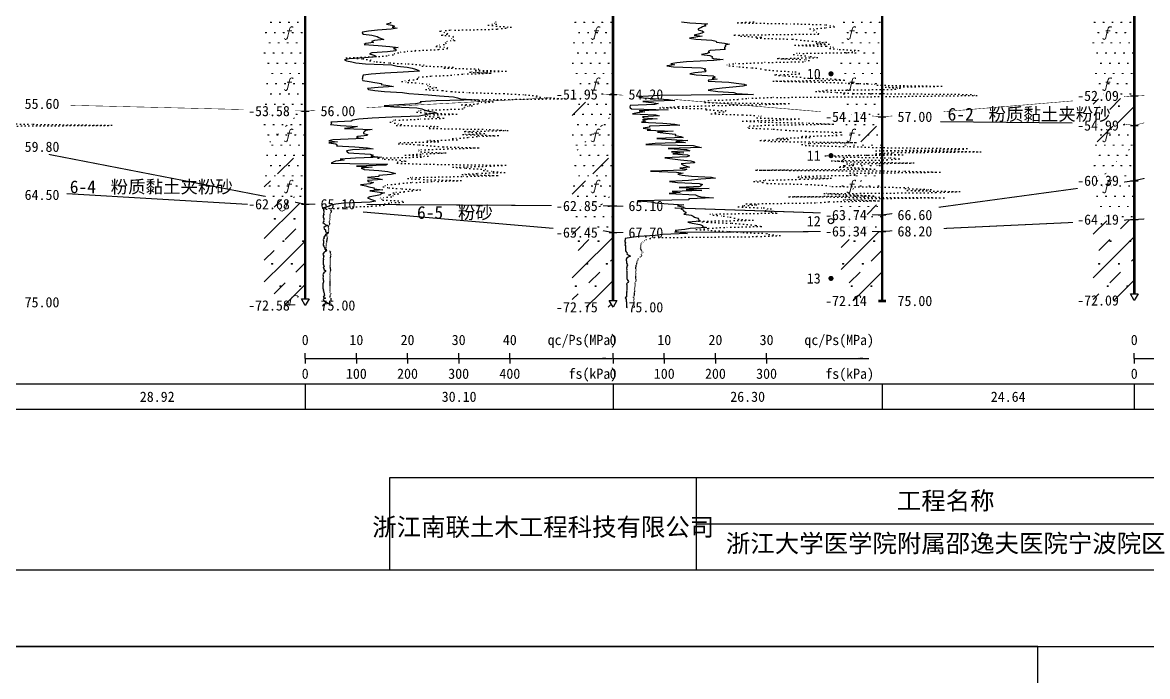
# Model space of a CAD drawing. Extents: x -37 to 3540, y -1485 to 297.
# Drawn here: x 2819.5 to 3039.4, y -896.9 to -769 of the extents above; entities that cross this region are included whole.
import ezdxf
from ezdxf.enums import TextEntityAlignment as Align

# ---------------------------------------------------------------- set-up
doc = ezdxf.new("R2010")
doc.units = 0
doc.linetypes.add('DOT', pattern=[6.35, 0, -6.35])
doc.layers.get('0').update_dxf_attribs({"linetype": 'CONTINUOUS'})
for name, color, linetype in [('CURVE', 200, 'CONTINUOUS'), ('FRAME', 7, 'CONTINUOUS'), ('HOLE', 41, 'CONTINUOUS'), ('RULER', 7, 'CONTINUOUS'), ('SAMPLE', 1, 'CONTINUOUS'), ('STRATUM', 241, 'CONTINUOUS')]:
    doc.layers.add(name, color=color, linetype=linetype)
doc.layers.add('HATCH', color=7, linetype='CONTINUOUS', lineweight=13)
doc.styles.add('ST', font='')
doc.styles.get('ST').set_extended_font_data('SimSun')
pattern_1 = [(82.875, (2760.6857, -892.206), (0.0003693, 10.0001764), [0.0893, -80.5337]), (143.13, (2760.7867, -892.2818), (-29.999964, 20.000054), [0.12627, -49.87373]), (172.875, (2760.9639, -892.304), (-70.0002457, 9.9996603), [0.17857, -80.44443]), (206.565, (2761.1423, -892.2147), (-9.999705, -9.99969), [0.19954, -22.16046]), (243.435, (2761.2316, -892.0363), (9e-06, -9.999696), [0.19954, -22.16146]), (255.964, (2761.3209, -891.679), (-0.0002, -9.999501), [0.36813, -40.86287]), (255.964, (2761.631, -890.439), (-0.0002, -9.999501), [1.27838, -39.95262]), (255.964, (2761.6994, -890.165), (-0.0002, -9.999501), [0.28235, -40.94865]), (216.87, (2761.8896, -889.9108), (-9.999982, -10.000018), [0.12627, -49.87373]), (243.435, (2761.7886, -889.9865), (9e-06, -9.999696), [0.19954, -22.16146]), (206.565, (2762.068, -889.8215), (-9.999705, -9.99969), [0.19954, -22.16046]), (172.875, (2762.2453, -889.8437), (-70.0002457, 9.9996603), [0.17857, -80.44443]), (143.13, (2762.3463, -889.9194), (-29.999964, 20.000054), [0.12627, -49.87373]), (82.875, (2762.3352, -890.008), (0.0003693, 10.0001764), [0.0893, -80.5337]), (0, (2761.191, -890.66), (0, 10), [0.89286, -9.10714]), (0, (2761.5453, -891), (1, 2), [0, -1.75]), (0, (2761.5203, -890.975), (1, 2), [0, -1.75]), (0, (2761.5203, -891), (1, 2), [0, -1.75]), (0, (2761.4953, -891), (1, 2), [0, -1.75]), (0, (2761.5203, -891.025), (1, 2), [0, -1.75])]
pattern_2 = [(45, (2761.52, -891), (-2e-06, 15.39996), [4.3383, -17.4406]), (45, (2767.709, -884.777), (-2e-06, 15.39996), [4.3861, -17.3928]), (45, (2772.669, -879.819), (-2e-06, 15.39996), [3.98994, -17.78894]), (26.565, (2761.52, -883.3), (15.4, 15.4), [0.2123, -34.22315]), (36.8699, (2763.0603, -881.76), (15.4, 15.4), [0.43504, -76.56496]), (315, (2769.22, -875.653), (15.39996, 3e-06), [0.0727, -21.7062]), (26.565, (2769.22, -891), (15.4, 15.4), [0.31845, -34.117]), (26.565, (2770.76, -889.46), (15.4, 15.4), [0.2316, -34.2038]), (90, (2771.53, -888.69), (-15.4, -1e-06), [0.0633, -15.3367]), (26.565, (2772.3, -887.92), (15.4, 15.4), [0.2002, -68.6707]), (36.8699, (2773.8403, -886.38), (15.4, 15.4), [0.2435, -76.7565]), (45, (2775.38, -884.84), (-5e-07, 15.39996), [0.24005, -21.53884]), (315, (2776.731, -883.195), (15.39996, 3e-06), [0.0727, -21.7062]), (36.8699, (2764.6003, -880.22), (15.4, 15.4), [0.2249, -76.7751]), (53.1301, (2766.1403, -878.68), (30.8, 46.2), [0.29564, -76.70436]), (53.1301, (2767.6803, -877.14), (30.8, 46.2), [0.27774, -76.72226])]
pattern_3 = [(45, (2761.52, -891), (-4.24264, 4.24264), [10, 0]), (45, (2762.581, -894.182), (-2.12132, 6.36396), [3, -3])]
pattern_4 = [(82.875, (2759.684, -893.6533), (0.000812, 22.000388), [0.1964, -177.1742]), (143.13, (2759.9064, -893.82), (-65.99992, 44.00012), [0.2778, -109.7222]), (172.875, (2760.2962, -893.8687), (-154.00054, 21.999253), [0.3929, -176.9777]), (206.565, (2760.689, -893.672), (-21.99935, -21.9993), [0.439, -48.753]), (243.435, (2760.885, -893.28), (2e-05, -21.99933), [0.439, -48.7552]), (255.964, (2761.0816, -892.494), (-0.00044, -21.9989), [0.8099, -89.8983]), (255.964, (2761.7637, -889.7656), (-0.00044, -21.9989), [2.8124, -87.8958]), (255.964, (2761.9143, -889.163), (-0.00044, -21.9989), [0.6212, -90.087]), (216.87, (2762.333, -888.6037), (-21.99996, -22.00004), [0.2778, -109.7222]), (243.435, (2762.111, -888.77), (2e-05, -21.99933), [0.439, -48.7552]), (206.565, (2762.7255, -888.407), (-21.99935, -21.9993), [0.439, -48.753]), (172.875, (2763.1153, -888.456), (-154.00054, 21.999253), [0.3929, -176.9777]), (143.13, (2763.3376, -888.6228), (-65.99992, 44.00012), [0.2778, -109.7222]), (82.875, (2763.3132, -888.8177), (0.000812, 22.000388), [0.1964, -177.1742]), (0, (2760.795, -890.252), (0, 22), [1.9643, -20.0357]), (0, (2761.5753, -891), (2.2, 4.4), [0, -3.85]), (0, (2761.5203, -890.945), (2.2, 4.4), [0, -3.85]), (0, (2761.5203, -891), (2.2, 4.4), [0, -3.85]), (0, (2761.4653, -891), (2.2, 4.4), [0, -3.85]), (0, (2761.5203, -891.055), (2.2, 4.4), [0, -3.85])]

# ---------------------------------------------------------------- blocks, each defined once
blk = doc.blocks.new('图签_A3长')
for p, q in [((0, 18), (-380, 18)), ((-380, 18), (-380, 0)), ((-320, 0), (-320, 18)), ((-320, 9), (0, 9)), ((-380, 0), (0, 0))]:
    blk.add_line(p, q)
at = {"style": 'ST'}
blk.add_text('工程名称', height=3.5, dxfattribs=at).set_placement((-271.3, 13.5), align=Align.MIDDLE_CENTER)
for tag, p in [('01＿单位名称', (-349.98, 8.36)), ('02＿工程名称', (-271.3, 5.16)), ('04＿工程编号', (-176.51, 4.65)), ('05＿日期', (-35.59, 4.65)), ('06＿图号', (-11.16, 4.91))]:
    blk.add_attdef(tag, text='', height=3.5, dxfattribs=at).set_placement(p, align=Align.MIDDLE_CENTER)
at = {"style": 'ST', "width": 0.85}
blk.add_attdef('03＿图件名称', text='', height=3, dxfattribs=at).set_placement((-205.49, 5.05), align=Align.MIDDLE_CENTER)
blk = doc.blocks.new('Arrow')
for points in [[(-3.984779, 0.348623), (0, 0), (-3.189535, 0)], [(-3.189535, 0), (0, 0), (-3.984779, -0.348623)]]:
    blk.add_solid(points)
blk = doc.blocks.new('SampleSoilUndisturbed')
at = {"const_width": 0.5}
blk.add_lwpolyline([(-0.25, 0, 1), (0.25, 0, 1)], format="xyb", close=True, dxfattribs=at)
blk = doc.blocks.new('SampleSoilDisturbed')
blk.add_circle((0, 0), 0.5)

msp = doc.modelspace()

# ---------------------------------------------------------------- hatches: boundary and pattern name
at = {"layer": 'HATCH'}
h = msp.add_hatch(dxfattribs=at)
h.set_pattern_fill('FS', color=142, style=0)
h.set_pattern_definition(pattern_1)
h.paths.add_polyline_path([(2934.91, -754.27), (2926.91, -755.12), (2926.91, -783.5), (2934.91, -783.07)])
h.paths.add_polyline_path([(2922.84, -784.55), (2932.4, -784.55), (2932.4, -781.62), (2922.84, -781.62)], flags=9)
h.paths.add_polyline_path([(2922.84, -755.75), (2932.4, -755.75), (2932.4, -752.82), (2922.84, -752.82)], flags=9)
h = msp.add_hatch(dxfattribs=at)
h.set_pattern_fill('FS', color=142, style=0)
h.set_pattern_definition(pattern_1)
h.paths.add_polyline_path([(2987.5, -754.04), (2979.5, -753.59), (2979.5, -786.78), (2987.5, -787.44)])
h.paths.add_polyline_path([(2975.44, -788.93), (2984.99, -788.93), (2984.99, -786.01), (2975.44, -786.01)], flags=9)
h.paths.add_polyline_path([(2975.44, -755.53), (2984.99, -755.53), (2984.99, -752.6), (2975.44, -752.6)], flags=9)
h = msp.add_hatch(dxfattribs=at)
h.set_pattern_fill('FS', color=142, style=0)
h.set_pattern_definition(pattern_1)
h.paths.add_polyline_path([(3036.78, -756.94), (3028.78, -755.11), (3028.78, -784.01), (3036.78, -783.34)])
h.paths.add_polyline_path([(3024.71, -784.83), (3034.27, -784.83), (3034.27, -781.9), (3024.71, -781.9)], flags=9)
h.paths.add_polyline_path([(3024.71, -758.43), (3034.27, -758.43), (3034.27, -755.5), (3024.71, -755.5)], flags=9)
h = msp.add_hatch(dxfattribs=at)
h.set_pattern_fill('FS', color=142, style=0)
h.set_pattern_definition(pattern_1)
h.paths.add_polyline_path([(2874.72, -760.72), (2866.72, -761.33), (2866.72, -786.13), (2874.72, -786.32)])
h.paths.add_polyline_path([(2862.65, -787.81), (2872.2, -787.81), (2872.2, -784.88), (2862.65, -784.88)], flags=9)
h.paths.add_polyline_path([(2862.65, -762.21), (2872.2, -762.21), (2872.2, -759.28), (2862.65, -759.28)], flags=9)
h = msp.add_hatch(dxfattribs=at)
h.set_pattern_fill('FS', color=142, style=0)
h.set_pattern_definition(pattern_1)
h.paths.add_polyline_path([(2934.91, -783.07), (2926.91, -783.5), (2926.91, -804.82), (2934.91, -804.87)])
h.paths.add_polyline_path([(2922.84, -806.35), (2932.4, -806.35), (2932.4, -803.42), (2922.84, -803.42)], flags=9)
h.paths.add_polyline_path([(2922.84, -784.55), (2932.4, -784.55), (2932.4, -781.62), (2922.84, -781.62)], flags=9)
h = msp.add_hatch(dxfattribs=at)
h.set_pattern_fill('SZFT', color=142, scale=2.2, style=0)
h.set_pattern_definition(pattern_2)
h.paths.add_polyline_path([(2934.91, -783.07), (2926.91, -783.5), (2926.91, -804.82), (2934.91, -804.87)])
h.paths.add_polyline_path([(2922.84, -806.35), (2932.4, -806.35), (2932.4, -803.42), (2922.84, -803.42)], flags=9)
h.paths.add_polyline_path([(2922.84, -784.55), (2932.4, -784.55), (2932.4, -781.62), (2922.84, -781.62)], flags=9)
h = msp.add_hatch(dxfattribs=at)
h.set_pattern_fill('FZNT', color=32, style=0)
h.set_pattern_definition(pattern_3)
h.paths.add_polyline_path([(3036.78, -783.34), (3028.78, -784.01), (3028.78, -787.92), (3036.78, -789.14)])
h.paths.add_polyline_path([(3024.71, -790.63), (3034.27, -790.63), (3034.27, -787.7), (3024.71, -787.7)], flags=9)
h.paths.add_polyline_path([(3024.71, -784.83), (3034.27, -784.83), (3034.27, -781.9), (3024.71, -781.9)], flags=9)
h = msp.add_hatch(dxfattribs=at)
h.set_pattern_fill('FS', color=32, scale=2.2, style=0)
h.set_pattern_definition(pattern_4)
h.paths.add_polyline_path([(3036.78, -783.34), (3028.78, -784.01), (3028.78, -787.92), (3036.78, -789.14)])
h.paths.add_polyline_path([(3024.71, -790.63), (3034.27, -790.63), (3034.27, -787.7), (3024.71, -787.7)], flags=9)
h.paths.add_polyline_path([(3024.71, -784.83), (3034.27, -784.83), (3034.27, -781.9), (3024.71, -781.9)], flags=9)
h = msp.add_hatch(dxfattribs=at)
h.set_pattern_fill('FS', color=142, style=0)
h.set_pattern_definition(pattern_1)
h.paths.add_polyline_path([(2874.72, -786.32), (2866.72, -786.13), (2866.72, -802.97), (2874.72, -804.52)])
h.paths.add_polyline_path([(2862.65, -806.01), (2872.2, -806.01), (2872.2, -803.08), (2862.65, -803.08)], flags=9)
h.paths.add_polyline_path([(2862.65, -787.81), (2872.2, -787.81), (2872.2, -784.88), (2862.65, -784.88)], flags=9)
h = msp.add_hatch(dxfattribs=at)
h.set_pattern_fill('SZFT', color=142, scale=2.2, style=0)
h.set_pattern_definition(pattern_2)
h.paths.add_polyline_path([(2874.72, -786.32), (2866.72, -786.13), (2866.72, -802.97), (2874.72, -804.52)])
h.paths.add_polyline_path([(2862.65, -806.01), (2872.2, -806.01), (2872.2, -803.08), (2862.65, -803.08)], flags=9)
h.paths.add_polyline_path([(2862.65, -787.81), (2872.2, -787.81), (2872.2, -784.88), (2862.65, -784.88)], flags=9)
h = msp.add_hatch(dxfattribs=at)
h.set_pattern_fill('FS', color=142, style=0)
h.set_pattern_definition(pattern_1)
h.paths.add_polyline_path([(2987.5, -787.44), (2979.5, -786.78), (2979.5, -806.37), (2987.5, -806.64)])
h.paths.add_polyline_path([(2975.44, -808.13), (2984.99, -808.13), (2984.99, -805.2), (2975.44, -805.2)], flags=9)
h.paths.add_polyline_path([(2975.44, -788.93), (2984.99, -788.93), (2984.99, -786.01), (2975.44, -786.01)], flags=9)
h = msp.add_hatch(dxfattribs=at)
h.set_pattern_fill('SZFT', color=142, scale=2.2, style=0)
h.set_pattern_definition(pattern_2)
h.paths.add_polyline_path([(2987.5, -787.44), (2979.5, -786.78), (2979.5, -806.37), (2987.5, -806.64)])
h.paths.add_polyline_path([(2975.44, -808.13), (2984.99, -808.13), (2984.99, -805.2), (2975.44, -805.2)], flags=9)
h.paths.add_polyline_path([(2975.44, -788.93), (2984.99, -788.93), (2984.99, -786.01), (2975.44, -786.01)], flags=9)
h = msp.add_hatch(dxfattribs=at)
h.set_pattern_fill('FS', color=142, style=0)
h.set_pattern_definition(pattern_1)
h.paths.add_polyline_path([(3036.78, -789.14), (3028.78, -787.92), (3028.78, -801.03), (3036.78, -799.94)])
h.paths.add_polyline_path([(3024.71, -801.43), (3034.27, -801.43), (3034.27, -798.5), (3024.71, -798.5)], flags=9)
h.paths.add_polyline_path([(3024.71, -790.63), (3034.27, -790.63), (3034.27, -787.7), (3024.71, -787.7)], flags=9)
h = msp.add_hatch(dxfattribs=at)
h.set_pattern_fill('SZFT', color=142, scale=2.2, style=0)
h.set_pattern_definition(pattern_2)
h.paths.add_polyline_path([(3036.78, -789.14), (3028.78, -787.92), (3028.78, -801.03), (3036.78, -799.94)])
h.paths.add_polyline_path([(3024.71, -801.43), (3034.27, -801.43), (3034.27, -798.5), (3024.71, -798.5)], flags=9)
h.paths.add_polyline_path([(3024.71, -790.63), (3034.27, -790.63), (3034.27, -787.7), (3024.71, -787.7)], flags=9)
h = msp.add_hatch(dxfattribs=at)
h.set_pattern_fill('FS', color=142, style=0)
h.set_pattern_definition(pattern_1)
h.paths.add_polyline_path([(3036.78, -799.94), (3028.78, -801.03), (3028.78, -807.92), (3036.78, -807.54)])
h.paths.add_polyline_path([(3024.71, -809.03), (3034.27, -809.03), (3034.27, -806.1), (3024.71, -806.1)], flags=9)
h.paths.add_polyline_path([(3024.71, -801.43), (3034.27, -801.43), (3034.27, -798.5), (3024.71, -798.5)], flags=9)
h = msp.add_hatch(dxfattribs=at)
h.set_pattern_fill('FZNT', color=32, style=0)
h.set_pattern_definition(pattern_3)
h.paths.add_polyline_path([(2874.72, -804.52), (2866.72, -802.97), (2866.72, -824.32), (2874.72, -824.32), (2873.97, -823.02), (2874.72, -823.02)])
h.paths.add_polyline_path([(2862.65, -825.81), (2872.2, -825.81), (2872.2, -822.88), (2862.65, -822.88)], flags=9)
h.paths.add_polyline_path([(2862.65, -806.01), (2872.2, -806.01), (2872.2, -803.08), (2862.65, -803.08)], flags=9)
h = msp.add_hatch(dxfattribs=at)
h.set_pattern_fill('FS', color=32, scale=2.2, style=0)
h.set_pattern_definition(pattern_4)
h.paths.add_polyline_path([(2874.72, -804.52), (2866.72, -802.97), (2866.72, -824.32), (2874.72, -824.32), (2873.97, -823.02), (2874.72, -823.02)])
h.paths.add_polyline_path([(2862.65, -825.81), (2872.2, -825.81), (2872.2, -822.88), (2862.65, -822.88)], flags=9)
h.paths.add_polyline_path([(2862.65, -806.01), (2872.2, -806.01), (2872.2, -803.08), (2862.65, -803.08)], flags=9)
h = msp.add_hatch(dxfattribs=at)
h.set_pattern_fill('FS', color=142, style=0)
h.set_pattern_definition(pattern_1)
h.paths.add_polyline_path([(2934.91, -804.87), (2926.91, -804.82), (2926.91, -808.64), (2934.91, -810.07)])
h.paths.add_polyline_path([(2922.84, -811.55), (2932.4, -811.55), (2932.4, -808.62), (2922.84, -808.62)], flags=9)
h.paths.add_polyline_path([(2922.84, -806.35), (2932.4, -806.35), (2932.4, -803.42), (2922.84, -803.42)], flags=9)
h = msp.add_hatch(dxfattribs=at)
h.set_pattern_fill('FS', color=142, style=0)
h.set_pattern_definition(pattern_1)
h.paths.add_polyline_path([(2987.5, -806.64), (2979.5, -806.37), (2979.5, -809.88), (2987.5, -809.84)])
h.paths.add_polyline_path([(2975.44, -811.33), (2984.99, -811.33), (2984.99, -808.4), (2975.44, -808.4)], flags=9)
h.paths.add_polyline_path([(2975.44, -808.13), (2984.99, -808.13), (2984.99, -805.2), (2975.44, -805.2)], flags=9)
h = msp.add_hatch(dxfattribs=at)
h.set_pattern_fill('FZNT', color=32, style=0)
h.set_pattern_definition(pattern_3)
h.paths.add_polyline_path([(3036.78, -807.54), (3028.78, -807.92), (3028.78, -823.34), (3036.78, -823.34), (3036.03, -822.04), (3036.78, -822.04)])
h.paths.add_polyline_path([(3024.71, -824.83), (3034.27, -824.83), (3034.27, -821.9), (3024.71, -821.9)], flags=9)
h.paths.add_polyline_path([(3024.71, -809.03), (3034.27, -809.03), (3034.27, -806.1), (3024.71, -806.1)], flags=9)
h = msp.add_hatch(dxfattribs=at)
h.set_pattern_fill('FS', color=32, scale=2.2, style=0)
h.set_pattern_definition(pattern_4)
h.paths.add_polyline_path([(3036.78, -807.54), (3028.78, -807.92), (3028.78, -823.34), (3036.78, -823.34), (3036.03, -822.04), (3036.78, -822.04)])
h.paths.add_polyline_path([(3024.71, -824.83), (3034.27, -824.83), (3034.27, -821.9), (3024.71, -821.9)], flags=9)
h.paths.add_polyline_path([(3024.71, -809.03), (3034.27, -809.03), (3034.27, -806.1), (3024.71, -806.1)], flags=9)
h = msp.add_hatch(dxfattribs=at)
h.set_pattern_fill('FZNT', color=32, style=0)
h.set_pattern_definition(pattern_3)
h.paths.add_polyline_path([(2934.91, -810.07), (2926.91, -808.64), (2926.91, -824.67), (2934.91, -824.67), (2934.16, -823.37), (2934.91, -823.37)])
h.paths.add_polyline_path([(2922.84, -826.15), (2932.39, -826.15), (2932.39, -823.25), (2922.84, -823.25)], flags=9)
h.paths.add_polyline_path([(2922.84, -811.55), (2932.4, -811.55), (2932.4, -808.62), (2922.84, -808.62)], flags=9)
h = msp.add_hatch(dxfattribs=at)
h.set_pattern_fill('FS', color=32, scale=2.2, style=0)
h.set_pattern_definition(pattern_4)
h.paths.add_polyline_path([(2934.91, -810.07), (2926.91, -808.64), (2926.91, -824.67), (2934.91, -824.67), (2934.16, -823.37), (2934.91, -823.37)])
h.paths.add_polyline_path([(2922.84, -826.15), (2932.39, -826.15), (2932.39, -823.25), (2922.84, -823.25)], flags=9)
h.paths.add_polyline_path([(2922.84, -811.55), (2932.4, -811.55), (2932.4, -808.62), (2922.84, -808.62)], flags=9)
h = msp.add_hatch(dxfattribs=at)
h.set_pattern_fill('FZNT', color=32, style=0)
h.set_pattern_definition(pattern_3)
h.paths.add_polyline_path([(2987.5, -809.84), (2979.5, -809.88), (2979.5, -823.44), (2987.5, -823.44)])
h.paths.add_polyline_path([(2975.44, -824.93), (2984.99, -824.93), (2984.99, -822.01), (2975.44, -822.01)], flags=9)
h.paths.add_polyline_path([(2975.44, -811.33), (2984.99, -811.33), (2984.99, -808.4), (2975.44, -808.4)], flags=9)
h = msp.add_hatch(dxfattribs=at)
h.set_pattern_fill('FS', color=32, scale=2.2, style=0)
h.set_pattern_definition(pattern_4)
h.paths.add_polyline_path([(2987.5, -809.84), (2979.5, -809.88), (2979.5, -823.44), (2987.5, -823.44)])
h.paths.add_polyline_path([(2975.44, -824.93), (2984.99, -824.93), (2984.99, -822.01), (2975.44, -822.01)], flags=9)
h.paths.add_polyline_path([(2975.44, -811.33), (2984.99, -811.33), (2984.99, -808.4), (2975.44, -808.4)], flags=9)

# ---------------------------------------------------------------- linework, layer by layer
at = {"layer": 'CURVE', "color": 30, "linetype": 'Continuous'}
for points in [[(2891.4, -768.92), (2891.4, -769.12), (2890.61, -769.32), (2891.68, -769.52), (2892.2, -769.72), (2891.72, -769.92), (2892.7, -770.12), (2891.54, -770.32), (2888.86, -770.52), (2887.08, -770.72), (2885.93, -770.92), (2885.83, -771.12), (2886.1, -771.32), (2887.74, -771.52), (2888.77, -771.72), (2889.14, -771.92), (2889.59, -772.12), (2890.06, -772.32), (2888.29, -772.52), (2887.7, -772.72), (2888.07, -772.92), (2886.57, -773.12), (2886.27, -773.32), (2888.99, -773.52), (2891.24, -773.72), (2892.87, -773.92), (2891.98, -774.12), (2892.41, -774.32), (2892.45, -774.52), (2890.79, -774.72), (2887.77, -774.92), (2887.28, -775.12), (2887.97, -775.32), (2888.47, -775.52), (2888.64, -775.72), (2886.3, -775.92), (2883.34, -776.12), (2882.41, -776.32), (2882.78, -776.52), (2883.82, -776.72), (2884.61, -776.92), (2886.48, -777.12), (2891.68, -777.32), (2892.72, -777.52), (2894.64, -777.72), (2895.61, -777.92), (2896.25, -778.12), (2896.82, -778.32), (2897.06, -778.52), (2893.87, -778.72), (2890.29, -778.92), (2887.59, -779.12), (2886.06, -779.32), (2885.96, -779.52), (2885.89, -779.72), (2885.9, -779.92), (2885.83, -780.12), (2885.98, -780.32), (2887.2, -780.52), (2888.35, -780.72), (2889.61, -780.92), (2889.56, -781.12), (2890.92, -781.32), (2891.99, -781.52), (2888.96, -781.72), (2886.89, -781.92), (2887.1, -782.12), (2888.33, -782.32), (2890.24, -782.52), (2893.72, -782.72), (2894.99, -782.92), (2898.73, -783.12), (2901, -783.32), (2903.7, -783.52), (2904.5, -783.72), (2905.05, -783.92), (2908.37, -784.12), (2900.35, -784.32), (2897.18, -784.52), (2897.4, -784.72), (2896.3, -784.92), (2893.01, -785.12), (2890.14, -785.32), (2892.03, -785.52), (2896.56, -785.72), (2897.49, -785.92), (2898.17, -786.12), (2898.9, -786.32), (2900.01, -786.52), (2900.43, -786.72), (2898.7, -786.92), (2897.99, -787.12), (2896.97, -787.32), (2891.72, -787.52), (2887.8, -787.72), (2885.23, -787.92), (2884.06, -788.12), (2883.69, -788.32), (2879.73, -788.52), (2879.9, -788.72), (2879.65, -788.92), (2881.59, -789.12), (2884.97, -789.32), (2884.07, -789.52), (2882.39, -789.72), (2887.8, -789.92), (2886.55, -790.12), (2886.29, -790.32), (2886.1, -790.52), (2886.09, -790.72), (2886.9, -790.92), (2886.83, -791.12), (2885.03, -791.32), (2884.74, -791.52), (2886.11, -791.72), (2880.14, -791.92), (2879.33, -792.12), (2881.04, -792.32), (2879.36, -792.52), (2880.73, -792.72), (2880.95, -792.92), (2880.81, -793.12), (2884.42, -793.32), (2886.92, -793.52), (2888.02, -793.72), (2883.99, -793.92), (2882.77, -794.12), (2882.95, -794.32), (2883.19, -794.52), (2887.4, -794.72), (2888.02, -794.92), (2887.52, -795.12), (2889.61, -795.32), (2884.52, -795.52), (2881.58, -795.72), (2882.36, -795.92), (2880.65, -796.12), (2880.17, -796.32), (2879.82, -796.52), (2890.78, -796.72), (2890.48, -796.92), (2884.74, -797.12), (2887.83, -797.32), (2885.68, -797.52), (2886.26, -797.72), (2889.1, -797.92), (2890.84, -798.12), (2891.65, -798.32), (2892.4, -798.52), (2891.5, -798.72), (2889.09, -798.92), (2889.09, -799.12), (2886.93, -799.32), (2888.97, -799.52), (2889.84, -799.72), (2886.88, -799.92), (2887.02, -800.12), (2888.05, -800.32), (2887.44, -800.52), (2885.54, -800.72), (2886.54, -800.92), (2887.15, -801.12), (2888.19, -801.32), (2888.15, -801.52), (2889.89, -801.72), (2887.33, -801.92), (2888.81, -802.12), (2890.19, -802.32), (2889.5, -802.52), (2889.42, -802.72), (2888.47, -802.92), (2887.38, -803.12), (2886.88, -803.32), (2887.46, -803.52), (2888.05, -803.72), (2888.44, -803.92), (2887.39, -804.12), (2882.26, -804.32), (2880.71, -804.52), (2879.73, -804.72), (2879.45, -804.92), (2878.74, -805.12), (2878.11, -805.32), (2878.27, -805.52), (2878.29, -805.72), (2878.34, -805.92), (2878.36, -806.12), (2878.32, -806.32), (2878.35, -806.52), (2878.26, -806.72), (2878.24, -806.92), (2878.23, -807.12), (2878.35, -807.32), (2878.35, -807.52), (2878.3, -807.72), (2878.34, -807.92), (2878.14, -808.12), (2878.41, -808.32), (2878.61, -808.52), (2879.1, -808.72), (2878.64, -808.92), (2878.36, -809.12), (2878.42, -809.32), (2878.68, -809.52), (2878.72, -809.72), (2878.71, -809.92), (2879.29, -810.12), (2878.96, -810.32), (2878.65, -810.52), (2878.68, -810.72), (2878.36, -810.92), (2878.45, -811.12), (2878.31, -811.32), (2878.26, -811.52), (2878.31, -811.72), (2878.31, -811.92), (2878.27, -812.12), (2878.21, -812.32), (2878.2, -812.52), (2878.38, -812.72), (2878.44, -812.92), (2878.65, -813.12), (2878.5, -813.32), (2878.9, -813.52), (2878.82, -813.72), (2878.43, -813.92), (2878.32, -814.12), (2878.17, -814.32), (2878.23, -814.52), (2878.36, -814.72), (2878.3, -814.92), (2878.23, -815.12), (2878.27, -815.32), (2878.25, -815.52), (2878.26, -815.72), (2878.24, -815.92), (2878.26, -816.12), (2878.23, -816.32), (2878.34, -816.52), (2878.42, -816.72), (2878.22, -816.92), (2878.36, -817.12), (2878.35, -817.32), (2878.68, -817.52), (2878.69, -817.72), (2878.39, -817.92), (2878.21, -818.12), (2878.18, -818.32), (2878.24, -818.52), (2878.22, -818.72), (2878.17, -818.92), (2878.21, -819.12), (2878.26, -819.32), (2878.31, -819.52), (2878.32, -819.72), (2878.23, -819.92), (2878.19, -820.12), (2878.17, -820.32), (2878.17, -820.52), (2878.14, -820.72), (2878.15, -820.92), (2878.23, -821.12), (2878.3, -821.32), (2878.21, -821.52), (2878.36, -821.72), (2878.42, -821.92), (2878.42, -822.12), (2878.49, -822.32), (2878.33, -822.52), (2878.21, -822.72), (2878.69, -822.92), (2878.24, -823.12), (2878.31, -823.32), (2878.42, -823.52), (2878.94, -823.72), (2879.34, -823.92), (2878.31, -824.12), (2878.18, -824.32), (2878.07, -824.52)], [(2948.27, -768.87), (2949.94, -769.07), (2953.39, -769.27), (2952.75, -769.47), (2953.06, -769.67), (2952.39, -769.87), (2952.09, -770.07), (2951.56, -770.27), (2951.56, -770.47), (2952.3, -770.67), (2952.66, -770.87), (2952.26, -771.07), (2951.55, -771.27), (2950.73, -771.47), (2952.3, -771.67), (2951.11, -771.87), (2949.82, -772.07), (2951.06, -772.27), (2954.2, -772.47), (2955.04, -772.67), (2955.1, -772.87), (2956.67, -773.07), (2957.64, -773.27), (2956.82, -773.47), (2956.88, -773.67), (2956.67, -773.87), (2956.67, -774.07), (2956.81, -774.27), (2953.9, -774.47), (2953.51, -774.67), (2953.75, -774.87), (2953.28, -775.07), (2952.2, -775.27), (2953.82, -775.47), (2954.3, -775.67), (2954.2, -775.87), (2954.56, -776.07), (2956.41, -776.27), (2954.58, -776.47), (2949.27, -776.67), (2947.37, -776.87), (2946.21, -777.07), (2946.92, -777.27), (2945.44, -777.47), (2946.7, -777.67), (2952.11, -777.87), (2953.05, -778.07), (2952.68, -778.27), (2953.11, -778.47), (2952.91, -778.67), (2950.91, -778.87), (2949.92, -779.07), (2951.12, -779.27), (2954.47, -779.47), (2954.85, -779.67), (2954.28, -779.87), (2955.23, -780.07), (2953.57, -780.27), (2953.51, -780.47), (2957.52, -780.67), (2958.96, -780.87), (2960.51, -781.07), (2961.01, -781.27), (2960.3, -781.47), (2958.33, -781.67), (2956.24, -781.87), (2954.6, -782.07), (2953.49, -782.27), (2955.38, -782.47), (2958.54, -782.67), (2959.05, -782.87), (2962.35, -783.07), (2944.03, -783.27), (2940.74, -783.47), (2939.96, -783.67), (2942.72, -783.87), (2945.74, -784.07), (2946.96, -784.27), (2940.69, -784.47), (2942.41, -784.67), (2943.74, -784.87), (2942.98, -785.07), (2938.22, -785.27), (2938.2, -785.47), (2938.23, -785.67), (2938.52, -785.87), (2945.69, -786.07), (2940, -786.27), (2941.08, -786.47), (2939.71, -786.67), (2938.7, -786.87), (2943.18, -787.07), (2943.94, -787.27), (2940.65, -787.47), (2941.01, -787.67), (2943.52, -787.87), (2940.63, -788.07), (2941.28, -788.27), (2940.48, -788.47), (2944.66, -788.67), (2946.97, -788.87), (2947.98, -789.07), (2942.03, -789.27), (2942.01, -789.47), (2940.78, -789.67), (2942.24, -789.87), (2941.57, -790.07), (2946.63, -790.27), (2943.58, -790.47), (2945.21, -790.67), (2947.08, -790.87), (2947.04, -791.07), (2948.17, -791.27), (2948.62, -791.47), (2943.44, -791.67), (2946.34, -791.87), (2949.53, -792.07), (2947.17, -792.27), (2949.03, -792.47), (2943.11, -792.67), (2941.31, -792.87), (2950.57, -793.07), (2951.28, -793.27), (2952.17, -793.47), (2945.68, -793.67), (2949.25, -793.87), (2949.92, -794.07), (2946.32, -794.27), (2948.76, -794.47), (2946.57, -794.67), (2949.47, -794.87), (2949.83, -795.07), (2949.32, -795.27), (2945.02, -795.47), (2946.5, -795.67), (2948.07, -795.87), (2950.1, -796.07), (2950.76, -796.27), (2950.81, -796.47), (2948.2, -796.67), (2948.65, -796.87), (2949.26, -797.07), (2949.82, -797.27), (2947.94, -797.47), (2949.31, -797.67), (2948.94, -797.87), (2942.24, -798.07), (2947.33, -798.27), (2948.6, -798.47), (2947.57, -798.67), (2948.44, -798.87), (2950.22, -799.07), (2954.13, -799.27), (2954.93, -799.47), (2952.05, -799.67), (2949.64, -799.87), (2945.94, -800.07), (2947.49, -800.27), (2951.71, -800.47), (2952.4, -800.67), (2952.06, -800.87), (2951.99, -801.07), (2947.82, -801.27), (2953.69, -801.47), (2949.16, -801.67), (2952.23, -801.87), (2946.44, -802.07), (2948.03, -802.27), (2945.89, -802.47), (2950.99, -802.67), (2951.39, -802.87), (2952.07, -803.07), (2954.51, -803.27), (2949.72, -803.47), (2949.68, -803.67), (2939.69, -803.87), (2942.57, -804.07), (2943.11, -804.27), (2945.67, -804.47), (2948.71, -804.67), (2947.49, -804.87), (2948.58, -805.07), (2948.74, -805.27), (2948.16, -805.47), (2948.67, -805.67), (2948.68, -805.87), (2949.14, -806.07), (2949.15, -806.27), (2948.72, -806.47), (2950.2, -806.67), (2950.57, -806.87), (2950.83, -807.07), (2951.49, -807.27), (2951.58, -807.47), (2951.69, -807.67), (2952, -807.87), (2949.49, -808.07), (2950.39, -808.27), (2951.84, -808.47), (2952.38, -808.67), (2952.39, -808.87), (2953.23, -809.07), (2949.97, -809.27), (2948.95, -809.47), (2947.06, -809.67), (2947.27, -809.87), (2948.38, -810.07), (2949.48, -810.27), (2944.58, -810.47), (2943.13, -810.67), (2939.96, -810.87), (2938.49, -811.07), (2937.27, -811.27), (2937.24, -811.47), (2937.22, -811.67), (2937.21, -811.87), (2937.32, -812.07), (2937.26, -812.27), (2937.23, -812.47), (2937.35, -812.67), (2937.34, -812.87), (2937.33, -813.07), (2937.32, -813.27), (2937.33, -813.47), (2937.36, -813.67), (2937.43, -813.87), (2937.64, -814.07), (2937.59, -814.27), (2937.98, -814.47), (2938.33, -814.67), (2937.88, -814.87), (2937.56, -815.07), (2937.47, -815.27), (2937.49, -815.47), (2937.51, -815.67), (2937.53, -815.87), (2937.54, -816.07), (2937.67, -816.27), (2937.7, -816.47), (2937.56, -816.67), (2937.59, -816.87), (2937.54, -817.07), (2937.56, -817.27), (2937.55, -817.47), (2937.6, -817.67), (2937.59, -817.87), (2937.62, -818.07), (2937.61, -818.27), (2937.61, -818.47), (2937.58, -818.67), (2937.59, -818.87), (2937.58, -819.07), (2937.63, -819.27), (2937.78, -819.47), (2937.93, -819.67), (2937.77, -819.87), (2937.53, -820.07), (2937.61, -820.27), (2937.62, -820.47), (2937.59, -820.67), (2937.59, -820.87), (2937.59, -821.07), (2937.56, -821.27), (2937.55, -821.47), (2937.59, -821.67), (2937.55, -821.87), (2937.53, -822.07), (2937.51, -822.27), (2937.5, -822.47), (2937.51, -822.67), (2937.29, -822.87), (2937.49, -823.07), (2937.48, -823.27), (2937.49, -823.47), (2937.51, -823.67), (2937.53, -823.87), (2937.54, -824.07), (2937.5, -824.27), (2937.53, -824.47), (2937.56, -824.67), (2937.54, -824.87)]]:
    msp.add_lwpolyline(points, dxfattribs=at)
at = {"layer": 'CURVE', "color": 100, "linetype": 'DOT', "ltscale": 0.1}
for points in [[(2912.03, -768.92), (2911.7, -769.12), (2912.03, -769.32), (2910.58, -769.52), (2912.09, -769.72), (2914.94, -769.92), (2913.89, -770.12), (2912.1, -770.32), (2902.91, -770.52), (2901.09, -770.72), (2901.85, -770.92), (2902.54, -771.12), (2902.43, -771.32), (2901.4, -771.52), (2903.67, -771.72), (2903.7, -771.92), (2903.29, -772.12), (2903.61, -772.32), (2903.9, -772.52), (2902.45, -772.72), (2902.06, -772.92), (2902.25, -773.12), (2901.79, -773.32), (2900.47, -773.52), (2900.37, -773.72), (2902.52, -773.92), (2902.45, -774.12), (2900.72, -774.32), (2896.24, -774.52), (2894.13, -774.72), (2892.92, -774.92), (2892.19, -775.12), (2891.85, -775.32), (2890.63, -775.52), (2887.89, -775.72), (2882.76, -775.92), (2886.06, -776.12), (2887.52, -776.32), (2887.42, -776.52), (2888.71, -776.72), (2891.33, -776.92), (2894.93, -777.12), (2897.9, -777.32), (2897.68, -777.52), (2903.55, -777.72), (2901.93, -777.92), (2908.69, -778.12), (2908.08, -778.32), (2913.95, -778.52), (2906.97, -778.72), (2910.94, -778.92), (2905.38, -779.12), (2903.24, -779.32), (2899.21, -779.52), (2896.87, -779.72), (2896.68, -779.92), (2896.63, -780.12), (2895, -780.32), (2893.65, -780.52), (2894.84, -780.72), (2897.65, -780.92), (2899.09, -781.12), (2898.64, -781.32), (2899.12, -781.52), (2900.34, -781.72), (2898.88, -781.92), (2898.36, -782.12), (2901.64, -782.32), (2903.37, -782.52), (2906.82, -782.72), (2913.61, -782.92), (2917.77, -783.12), (2920.02, -783.32), (2919.94, -783.52), (2921.95, -783.72), (2925.53, -783.92), (2907.24, -784.12), (2909.89, -784.32), (2911.42, -784.52), (2908.61, -784.72), (2908.41, -784.92), (2905.31, -785.12), (2907.3, -785.32), (2905.89, -785.52), (2905.81, -785.72), (2905.47, -785.92), (2898.84, -786.12), (2896.98, -786.32), (2896.61, -786.52), (2898.36, -786.72), (2904.31, -786.92), (2898.72, -787.12), (2898.32, -787.32), (2900.86, -787.52), (2901.76, -787.72), (2896.83, -787.92), (2892.08, -788.12), (2891.85, -788.32), (2891.38, -788.52), (2892.21, -788.72), (2893.49, -788.92), (2892.64, -789.12), (2900.57, -789.32), (2898.95, -789.52), (2899.07, -789.72), (2910.82, -789.92), (2914.25, -790.12), (2905.9, -790.32), (2908.12, -790.52), (2909.71, -790.72), (2905.61, -790.92), (2912.43, -791.12), (2908.25, -791.32), (2906.47, -791.52), (2903.61, -791.72), (2904.33, -791.92), (2898.65, -792.12), (2900.74, -792.32), (2893.16, -792.52), (2893.03, -792.72), (2897.07, -792.92), (2899.28, -793.12), (2901.75, -793.32), (2908.59, -793.52), (2902.57, -793.72), (2897, -793.92), (2896.84, -794.12), (2897.36, -794.32), (2902.16, -794.52), (2897.29, -794.72), (2894.35, -794.92), (2898.66, -795.12), (2897.32, -795.32), (2889.01, -795.52), (2890.31, -795.72), (2893.3, -795.92), (2894.32, -796.12), (2892.78, -796.32), (2892.79, -796.52), (2898.41, -796.72), (2913.89, -796.92), (2910.11, -797.12), (2903.64, -797.32), (2906.19, -797.52), (2909.98, -797.72), (2909.65, -797.92), (2911.56, -798.12), (2913.7, -798.32), (2908.2, -798.52), (2905.45, -798.72), (2912.28, -798.92), (2905.26, -799.12), (2895.35, -799.32), (2894.82, -799.52), (2897.9, -799.72), (2905.12, -799.92), (2899.39, -800.12), (2895.38, -800.32), (2893.06, -800.52), (2890.85, -800.72), (2890.39, -800.92), (2890.03, -801.12), (2891.13, -801.32), (2893.7, -801.52), (2897.19, -801.72), (2895.64, -801.92), (2894.02, -802.12), (2892, -802.32), (2892.89, -802.52), (2891.14, -802.72), (2891.9, -802.92), (2891.5, -803.12), (2889.39, -803.32), (2889.65, -803.52), (2889.96, -803.72), (2893.68, -803.92), (2893.85, -804.12), (2891.07, -804.32), (2890.1, -804.52), (2890.07, -804.72), (2887.7, -804.92), (2882.83, -805.12), (2881.07, -805.32), (2878.88, -805.52), (2879.84, -805.72), (2879.81, -805.92), (2879.72, -806.12), (2879.68, -806.32), (2879.57, -806.52), (2879.56, -806.72), (2879.52, -806.92), (2879.53, -807.12), (2879.49, -807.32), (2879.51, -807.52), (2879.52, -807.72), (2879.42, -807.92), (2879.43, -808.12), (2879.48, -808.32), (2879.48, -808.52), (2879.27, -808.72), (2879.23, -808.92), (2879.24, -809.12), (2879.27, -809.32), (2879.24, -809.52), (2879.3, -809.72), (2879.28, -809.92), (2879, -810.12), (2878.96, -810.32), (2878.97, -810.52), (2878.89, -810.72), (2879.05, -810.92), (2879.01, -811.12), (2878.97, -811.32), (2878.94, -811.52), (2878.9, -811.72), (2878.89, -811.92), (2878.85, -812.12), (2878.82, -812.32), (2878.83, -812.52), (2878.79, -812.72), (2878.78, -812.92), (2878.77, -813.12), (2878.83, -813.32), (2878.73, -813.52), (2879.64, -813.72), (2879.59, -813.92), (2879.62, -814.12), (2879.7, -814.32), (2879.63, -814.52), (2879.68, -814.72), (2879.61, -814.92), (2879.6, -815.12), (2879.6, -815.32), (2879.6, -815.52), (2879.58, -815.72), (2879.58, -815.92), (2879.59, -816.12), (2879.6, -816.32), (2879.59, -816.52), (2879.51, -816.72), (2879.58, -816.92), (2879.61, -817.12), (2879.65, -817.32), (2879.64, -817.52), (2879.59, -817.72), (2879.55, -817.92), (2879.55, -818.12), (2879.57, -818.32), (2879.55, -818.52), (2879.52, -818.72), (2879.53, -818.92), (2879.55, -819.12), (2879.57, -819.32), (2879.56, -819.52), (2879.52, -819.72), (2879.52, -819.92), (2879.53, -820.12), (2879.52, -820.32), (2879.54, -820.52), (2879.53, -820.72), (2879.54, -820.92), (2879.54, -821.12), (2879.51, -821.32), (2879.57, -821.52), (2879.51, -821.72), (2879.7, -821.92), (2879.7, -822.12), (2879.57, -822.32), (2879.53, -822.52), (2879.54, -822.72), (2879.7, -822.92), (2879.71, -823.12), (2879.71, -823.32), (2879.7, -823.52), (2879.63, -823.72), (2879.79, -823.92), (2879.69, -824.12), (2879.77, -824.32), (2879.77, -824.52)], [(2962.34, -768.87), (2959.28, -769.07), (2970.28, -769.27), (2976.58, -769.47), (2977.95, -769.67), (2978.09, -769.87), (2976.29, -770.07), (2973.41, -770.27), (2974.34, -770.47), (2974.01, -770.67), (2974.6, -770.87), (2975.06, -771.07), (2975, -771.27), (2958.61, -771.47), (2959.91, -771.67), (2963.87, -771.87), (2963.08, -772.07), (2970.05, -772.27), (2971.58, -772.47), (2973.88, -772.67), (2976.59, -772.87), (2974.75, -773.07), (2977.05, -773.27), (2970.5, -773.47), (2976.63, -773.67), (2977.99, -773.87), (2977.31, -774.07), (2979.21, -774.27), (2982.88, -774.47), (2981.67, -774.67), (2981.67, -774.87), (2970.87, -775.07), (2970.25, -775.27), (2971.69, -775.47), (2973.56, -775.67), (2974.77, -775.87), (2967.1, -776.07), (2972.54, -776.27), (2973.19, -776.47), (2971.97, -776.67), (2963.98, -776.87), (2958.38, -777.07), (2957.14, -777.27), (2957.63, -777.47), (2959.61, -777.67), (2962.17, -777.87), (2963.79, -778.07), (2964.74, -778.27), (2967, -778.47), (2970.54, -778.67), (2971.31, -778.87), (2971.3, -779.07), (2966.61, -779.27), (2968.56, -779.47), (2971.51, -779.67), (2972.33, -779.87), (2978.41, -780.07), (2980.06, -780.27), (2966.26, -780.47), (2975.21, -780.67), (2981.02, -780.87), (2985.93, -781.07), (2986.59, -781.27), (2999.12, -781.47), (2988.22, -781.67), (2990.94, -781.87), (2990.05, -782.07), (2976.64, -782.27), (2974.61, -782.47), (2978.69, -782.67), (2981.94, -782.87), (3004.81, -783.07), (3005.94, -783.27), (2990.49, -783.47), (2965.81, -783.67), (2960.91, -783.87), (2959.25, -784.07), (2953.54, -784.27), (2952.75, -784.47), (2952.93, -784.67), (2969.25, -784.87), (2963.59, -785.07), (2954.41, -785.27), (2947.59, -785.47), (2944.11, -785.67), (2953.2, -785.87), (2953.16, -786.07), (2957, -786.27), (2956.46, -786.47), (2954.88, -786.67), (2954.16, -786.87), (2960.3, -787.07), (2963.88, -787.27), (2963.73, -787.47), (2963.08, -787.67), (2971.19, -787.87), (2967.62, -788.07), (2960.3, -788.27), (2963.88, -788.47), (2973.26, -788.67), (2977.94, -788.87), (2965.34, -789.07), (2961.6, -789.27), (2961.23, -789.47), (2961.48, -789.67), (2966.32, -789.87), (2968.71, -790.07), (2972.56, -790.27), (2979.42, -790.47), (2977.97, -790.67), (2978.48, -790.87), (2978.55, -791.07), (2971.89, -791.27), (2973.3, -791.47), (2967.04, -791.67), (2969.07, -791.87), (2963.69, -792.07), (2965.87, -792.27), (2982.38, -792.47), (2973.2, -792.67), (2971.84, -792.87), (2972.57, -793.07), (2981.25, -793.27), (2987.15, -793.47), (3004.06, -793.67), (3002.45, -793.87), (2986.3, -794.07), (3006.75, -794.27), (2989.4, -794.47), (2986.34, -794.67), (2991.49, -794.87), (2976.42, -795.07), (2977.71, -795.27), (2989.16, -795.47), (2990.84, -795.67), (2988.42, -795.87), (2977.66, -796.07), (2981.38, -796.27), (2993.63, -796.47), (2980.68, -796.67), (2981.83, -796.87), (2980.14, -797.07), (2979.24, -797.27), (2983.69, -797.47), (2985.98, -797.67), (2962.87, -797.87), (2992.03, -798.07), (2998.79, -798.27), (2981.28, -798.47), (2982.22, -798.67), (2982.08, -798.87), (2971.3, -799.07), (2971.12, -799.27), (2977.47, -799.47), (2971.37, -799.67), (2964.38, -799.87), (2962.49, -800.07), (2964.18, -800.27), (2965.08, -800.47), (2972.86, -800.67), (2976.53, -800.87), (2977.82, -801.07), (2992.63, -801.27), (2992.06, -801.47), (2996.99, -801.67), (2992.49, -801.87), (3002.59, -802.07), (2997.94, -802.27), (2976.22, -802.47), (2980.49, -802.67), (2985.77, -802.87), (2969.31, -803.07), (2999.54, -803.27), (2981.88, -803.47), (2979.98, -803.67), (2986.85, -803.87), (2977, -804.07), (2974.37, -804.27), (2960.99, -804.47), (2962.85, -804.67), (2960.29, -804.87), (2959.45, -805.07), (2964.39, -805.27), (2965.76, -805.47), (2964.69, -805.67), (2964.67, -805.87), (2965.88, -806.07), (2966.85, -806.27), (2953.84, -806.47), (2954.54, -806.67), (2956.57, -806.87), (2957.88, -807.07), (2958.63, -807.27), (2959.42, -807.47), (2962.22, -807.67), (2951.64, -807.87), (2953.39, -808.07), (2958.18, -808.27), (2961.14, -808.47), (2962.89, -808.67), (2963.83, -808.87), (2956.6, -809.07), (2953.42, -809.27), (2951.23, -809.47), (2954.15, -809.67), (2957.67, -809.87), (2960.37, -810.07), (2965.03, -810.27), (2965.44, -810.47), (2967.53, -810.67), (2962.95, -810.87), (2942.91, -811.07), (2942.14, -811.27), (2941.4, -811.47), (2941.11, -811.67), (2940.8, -811.87), (2940.5, -812.07), (2940.4, -812.27), (2940.29, -812.47), (2940.27, -812.67), (2940.25, -812.87), (2940.22, -813.07), (2940.29, -813.27), (2940.38, -813.47), (2940.46, -813.67), (2940.8, -813.87), (2940.5, -814.07), (2940.37, -814.27), (2940.48, -814.47), (2940.43, -814.67), (2940.25, -814.87), (2939.81, -815.07), (2939.74, -815.27), (2939.69, -815.47), (2939.61, -815.67), (2939.52, -815.87), (2939.49, -816.07), (2939.45, -816.27), (2939.38, -816.47), (2939.38, -816.67), (2939.31, -816.87), (2939.28, -817.07), (2939.32, -817.27), (2939.33, -817.47), (2939.31, -817.67), (2939.31, -817.87), (2939.33, -818.07), (2939.31, -818.27), (2939.27, -818.47), (2939.29, -818.67), (2939.31, -818.87), (2939.28, -819.07), (2939.4, -819.27), (2939.35, -819.47), (2939.38, -819.67), (2939.11, -819.87), (2939.26, -820.07), (2939.22, -820.27), (2939.15, -820.47), (2939.15, -820.67), (2939.13, -820.87), (2939.05, -821.07), (2939.08, -821.27), (2939.09, -821.47), (2939.07, -821.67), (2939.03, -821.87), (2939.01, -822.07), (2939.03, -822.27), (2939.02, -822.47), (2938.8, -822.67), (2938.95, -822.87), (2938.94, -823.07), (2938.92, -823.27), (2938.95, -823.47), (2938.96, -823.67), (2938.97, -823.87), (2938.95, -824.07), (2938.97, -824.27), (2939, -824.47), (2938.99, -824.67), (2938.99, -824.87)], [(2810.23, -788.71), (2821.62, -788.91), (2836.88, -789.11), (2809.74, -789.31)]]:
    msp.add_lwpolyline(points, dxfattribs=at)
at = {"layer": 'FRAME', "linetype": 'Continuous'}
msp.add_line((2649.8, -876), (3271.23, -876), dxfattribs=at)
at = {"layer": 'FRAME', "color": 245, "linetype": 'Continuous'}
for p, q in [((3017.96, -891), (2140.07, -891)), ((2629.8, -891), (3291.23, -891)), ((3017.96, -1188), (3017.96, -891))]:
    msp.add_line(p, q, dxfattribs=at)
at = {"layer": 'HOLE', "linetype": 'Continuous', "const_width": 0.5}
for points in [[(2874.72, -674.32), (2874.72, -823.02)], [(2934.91, -674.67), (2934.91, -823.37)], [(2987.5, -673.44), (2987.5, -823.44)], [(3036.78, -673.34), (3036.78, -822.04)], [(2986.75, -823.44), (2988.25, -823.44)]]:
    msp.add_lwpolyline(points, dxfattribs=at)
at = {"layer": 'HOLE', "linetype": 'Continuous'}
for points in [[(2934.16, -783.07), (2935.66, -783.07)], [(3036.03, -783.34), (3037.53, -783.34)], [(2873.97, -786.32), (2875.47, -786.32)], [(2986.75, -787.44), (2988.25, -787.44)], [(3036.03, -789.14), (3037.53, -789.14)], [(3036.03, -799.94), (3037.53, -799.94)], [(2873.97, -804.52), (2875.47, -804.52)], [(2934.16, -804.87), (2935.66, -804.87)], [(2986.75, -806.64), (2988.25, -806.64)], [(3036.03, -807.54), (3037.53, -807.54)], [(2934.16, -810.07), (2935.66, -810.07)], [(2986.75, -809.84), (2988.25, -809.84)]]:
    msp.add_lwpolyline(points, dxfattribs=at)
for points in [[(3036.03, -822.04), (3037.53, -822.04), (3036.78, -823.34)], [(2873.97, -823.02), (2875.47, -823.02), (2874.72, -824.32)], [(2934.16, -823.37), (2935.66, -823.37), (2934.91, -824.67)]]:
    msp.add_lwpolyline(points, close=True, dxfattribs=at)
at = {"layer": 'RULER', "linetype": 'Continuous'}
for points in [[(2874.72, -834.67), (2874.72, -833.67)], [(2874.72, -834.67), (2934.72, -834.67)], [(2874.72, -834.67), (2874.72, -835.67)], [(2884.72, -834.67), (2884.72, -833.67)], [(2884.72, -834.67), (2884.72, -835.67)], [(2894.72, -834.67), (2894.72, -833.67)], [(2894.72, -834.67), (2894.72, -835.67)], [(2904.72, -834.67), (2904.72, -833.67)], [(2904.72, -834.67), (2904.72, -835.67)], [(2914.72, -834.67), (2914.72, -833.67)], [(2914.72, -834.67), (2914.72, -835.67)], [(2934.91, -834.67), (2934.91, -833.67)], [(2934.91, -834.67), (2984.91, -834.67)], [(2934.91, -834.67), (2934.91, -835.67)], [(2944.91, -834.67), (2944.91, -833.67)], [(2944.91, -834.67), (2944.91, -835.67)], [(2954.91, -834.67), (2954.91, -833.67)], [(2954.91, -834.67), (2954.91, -835.67)], [(2964.91, -834.67), (2964.91, -833.67)], [(2964.91, -834.67), (2964.91, -835.67)], [(3036.78, -834.67), (3036.78, -833.67)], [(3036.78, -834.67), (3076.78, -834.67)], [(3036.78, -834.67), (3036.78, -835.67)], [(2816.87, -839.67), (2874.72, -839.67), (2874.72, -844.67), (2816.87, -844.67)], [(2874.72, -839.67), (2934.91, -839.67), (2934.91, -844.67), (2874.72, -844.67)], [(2934.91, -839.67), (2987.5, -839.67), (2987.5, -844.67), (2934.91, -844.67)], [(2987.5, -839.67), (3036.78, -839.67), (3036.78, -844.67), (2987.5, -844.67)], [(3036.78, -839.67), (3091.18, -839.67), (3091.18, -844.67), (3036.78, -844.67)]]:
    msp.add_lwpolyline(points, dxfattribs=at)
at = {"layer": 'STRATUM', "linetype": 'Continuous'}
for points, const_width in [([(2886.72, -785.67), (2904.81, -784.69), (2922.91, -783.72)], 0.1), ([(2932.91, -783.17), (2934.91, -783.07), (2936.91, -783.23)], 0.1), ([(2946.91, -784.06), (2961.21, -785.25), (2975.5, -786.45)], 0.1), ([(2999.5, -786.45), (3012.14, -785.39), (3024.78, -784.34)], 0.1), ([(3034.78, -783.51), (3036.78, -783.34), (3038.78, -783.24)], 0.1), ([(2828.87, -785.2), (2845.79, -785.61), (2862.72, -786.03)], 0.1), ([(2872.72, -786.27), (2874.72, -786.32), (2876.72, -786.22)], 0.1), ([(2985.5, -787.28), (2987.5, -787.44), (2989.5, -787.28)], 0.1), ([(3034.78, -788.84), (3036.78, -789.14), (3038.78, -788.61)], 0.1), ([(2824.6, -794.8), (2845.79, -798.91), (2866.98, -803.02)], 0.2), ([(3034.78, -800.21), (3036.78, -799.94), (3038.78, -799.48)], 0.2), ([(2998.53, -805.14), (3012.14, -803.29), (3025.75, -801.44)], 0.2), ([(2872.72, -804.14), (2874.72, -804.52), (2876.72, -804.54)], 0.2), ([(2886.72, -804.59), (2904.81, -804.69), (2922.91, -804.8)], 0.2), ([(2932.91, -804.85), (2934.91, -804.87), (2936.91, -804.93)], 0.2), ([(2946.91, -805.27), (2961.21, -805.75), (2975.5, -806.24)], 0.2), ([(2985.5, -806.58), (2987.5, -806.64), (2989.5, -806.37)], 0.2), ([(2999.5, -809.28), (3012.14, -808.69), (3024.78, -808.1)], 0.2), ([(3034.78, -807.64), (3036.78, -807.54), (3038.78, -807.42)], 0.2), ([(2932.91, -809.71), (2934.91, -810.07), (2936.91, -810.06)], 0.2), ([(2946.91, -810.02), (2961.21, -809.95), (2975.5, -809.89)], 0.2), ([(2985.5, -809.85), (2987.5, -809.84), (2989.5, -809.75)], 0.2)]:
    msp.add_lwpolyline(points, dxfattribs=dict(at, const_width=const_width))
at = {"layer": 'STRATUM'}
for points in [[(3024.64, -788.66), (2998.93, -788.41)], [(2828.13, -802.44), (2863.41, -804.51)], [(2923.21, -809.28), (2886.08, -806.07)]]:
    msp.add_lwpolyline(points, dxfattribs=at)

# ---------------------------------------------------------------- block references
at = {"layer": 'FRAME'}
ref = msp.add_blockref('图签_A3长', (3271.23, -876), dxfattribs=at)
ref.add_attrib('01＿单位名称', '浙江南联土木工程科技有限公司', dxfattribs={"layer": '0', "height": 3.5, "style": 'ST'}).set_placement((2921.25, -867.64), align=Align.MIDDLE_CENTER)
ref.add_attrib('02＿工程名称', '浙江大学医学院附属邵逸夫医院宁波院区', dxfattribs={"layer": '0', "height": 3.5, "style": 'ST'}).set_placement((2999.93, -870.84), align=Align.MIDDLE_CENTER)
at = {"layer": 'RULER', "xscale": 0.5, "yscale": 0.5, "zscale": 0.5}
for p in [(2934.72, -834.67), (2984.91, -834.67)]:
    msp.add_blockref('Arrow', p, dxfattribs=at)
at = {"layer": 'SAMPLE'}
for name, p in [('SampleSoilUndisturbed', (2977.5, -779.04)), ('SampleSoilUndisturbed', (2977.5, -795.04)), ('SampleSoilDisturbed', (2977.5, -807.84)), ('SampleSoilUndisturbed', (2977.5, -819.04))]:
    msp.add_blockref(name, p, dxfattribs=at)

# ---------------------------------------------------------------- texts
at = {"layer": 'HOLE', "style": 'ST'}
for s, p in [('-51.95', (2931.91, -783.07)), ('-52.09', (3033.78, -783.34)), ('-53.58', (2871.72, -786.32)), ('-54.14', (2984.5, -787.44)), ('-54.99', (3033.78, -789.14)), ('-60.39', (3033.78, -799.94)), ('-62.68', (2871.72, -804.52)), ('-62.85', (2931.91, -804.87)), ('-63.74', (2984.5, -806.64)), ('-64.19', (3033.78, -807.54)), ('-65.45', (2931.91, -810.07)), ('-65.34', (2984.5, -809.84)), ('-72.14', (2984.5, -823.44)), ('-72.09', (3033.78, -823.34)), ('-72.58', (2871.72, -824.32)), ('-72.75', (2931.91, -824.67))]:
    msp.add_text(s, height=2, dxfattribs=at).set_placement(p, align=Align.MIDDLE_RIGHT)
for s, p in [('54.20', (2937.91, -783.07)), ('55.60', (2819.87, -784.9)), ('56.00', (2877.72, -786.32)), ('57.00', (2990.5, -787.44)), ('59.80', (2819.87, -793.3)), ('64.50', (2819.87, -802.7)), ('65.10', (2877.72, -804.52)), ('65.10', (2937.91, -804.87)), ('66.60', (2990.5, -806.64)), ('67.70', (2937.91, -810.07)), ('68.20', (2990.5, -809.84)), ('75.00', (2990.5, -823.44)), ('75.00', (2819.87, -823.7)), ('75.00', (2877.72, -824.32)), ('75.00', (2937.91, -824.67))]:
    msp.add_text(s, height=2, dxfattribs=at).set_placement(p, align=Align.MIDDLE_LEFT)
at = {"layer": 'RULER', "style": 'ST'}
for s, p in [('0', (2874.72, -832.67)), ('10', (2884.72, -832.67)), ('20', (2894.72, -832.67)), ('30', (2904.72, -832.67)), ('40', (2914.72, -832.67)), ('0', (2934.91, -832.67)), ('10', (2944.91, -832.67)), ('20', (2954.91, -832.67)), ('30', (2964.91, -832.67)), ('0', (3036.78, -832.67))]:
    msp.add_text(s, height=2, dxfattribs=at).set_placement(p, align=Align.BOTTOM_CENTER)
for p in [(2935.72, -832.67), (2985.91, -832.67)]:
    msp.add_text('qc/Ps(MPa)', height=2, dxfattribs=at).set_placement(p, align=Align.BOTTOM_RIGHT)
for s, p in [('0', (2874.72, -836.67)), ('100', (2884.72, -836.67)), ('200', (2894.72, -836.67)), ('300', (2904.72, -836.67)), ('400', (2914.72, -836.67)), ('0', (2934.91, -836.67)), ('100', (2944.91, -836.67)), ('200', (2954.91, -836.67)), ('300', (2964.91, -836.67)), ('0', (3036.78, -836.67))]:
    msp.add_text(s, height=2, dxfattribs=at).set_placement(p, align=Align.TOP_CENTER)
for p in [(2935.72, -836.67), (2985.91, -836.67)]:
    msp.add_text('fs(kPa)', height=2, dxfattribs=at).set_placement(p, align=Align.TOP_RIGHT)
for s, p in [('28.92', (2845.79, -842.17)), ('30.10', (2904.81, -842.17)), ('26.30', (2961.21, -842.17)), ('24.64', (3012.14, -842.17))]:
    msp.add_text(s, height=2, dxfattribs=at).set_placement(p, align=Align.MIDDLE_CENTER)
at = {"layer": 'SAMPLE', "style": 'ST'}
for s, p in [('10', (2975.5, -779.04)), ('11', (2975.5, -795.04)), ('12', (2975.5, -807.84)), ('13', (2975.5, -819.04))]:
    msp.add_text(s, height=2, dxfattribs=at).set_placement(p, align=Align.MIDDLE_RIGHT)
at = {"layer": 'STRATUM', "style": 'ST'}
for s, p in [('6-2', (3000.3, -786.94)), ('粉质黏土夹粉砂', (3008.3, -786.94)), ('6-4', (2828.7, -801.13)), ('粉质黏土夹粉砂', (2836.7, -801.13)), ('粉砂', (2904.58, -806.15)), ('6-5', (2896.58, -806.15))]:
    msp.add_text(s, height=2.5, dxfattribs=at).set_placement(p, align=Align.MIDDLE_LEFT)

doc.saveas('drawing.dxf')
